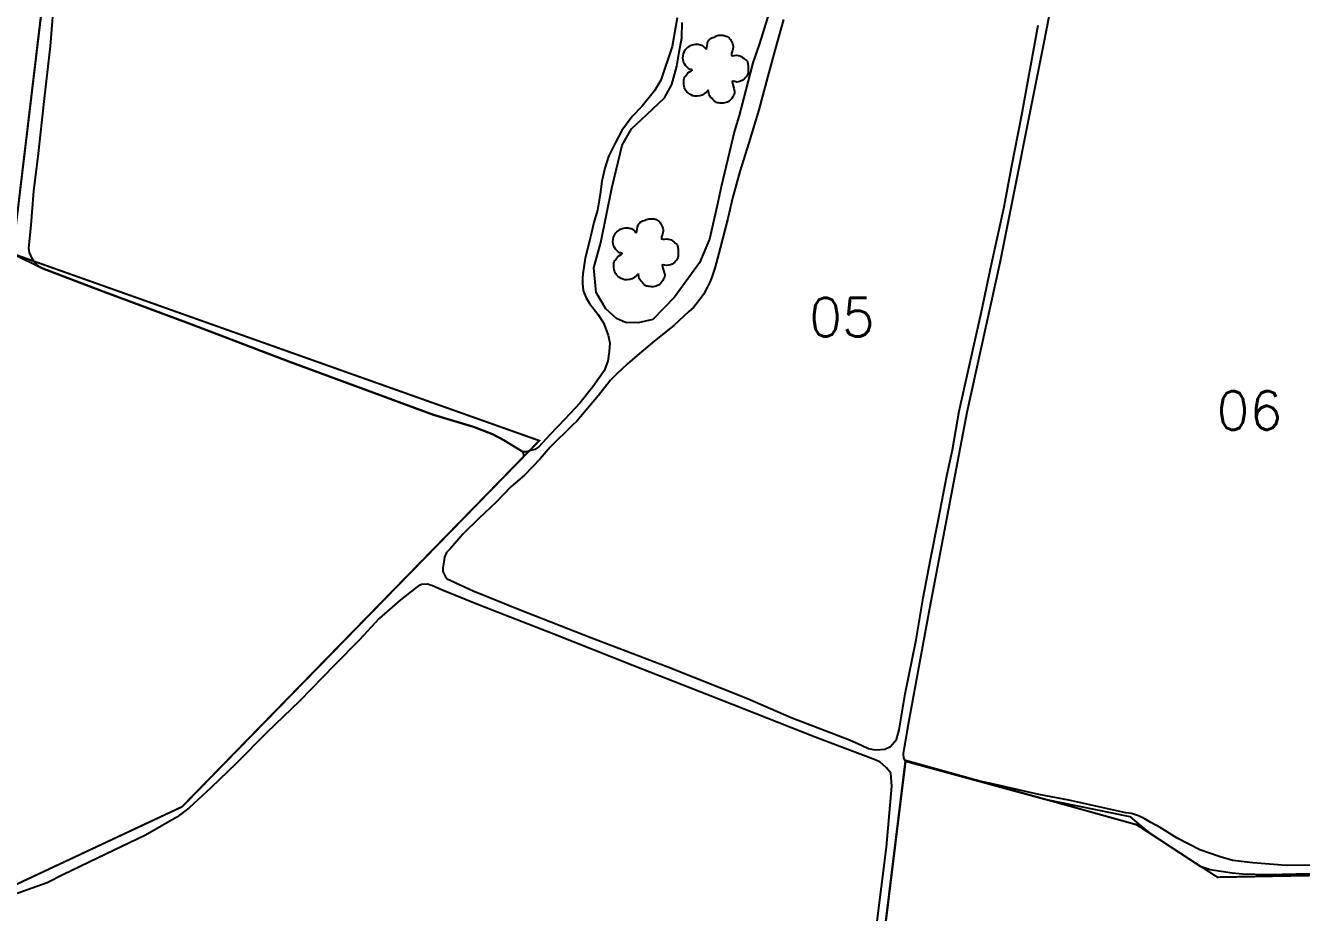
# Model space of a CAD drawing. Extents: x 744412 to 747562, y 7826855 to 7831310.
# Drawn here: x 745263 to 745911, y 7828767 to 7829217 of the extents above; entities that cross this region are included whole.
import ezdxf
from ezdxf.enums import TextEntityAlignment as Align

# ---------------------------------------------------------------- set-up
doc = ezdxf.new("R2010")
doc.units = 0
doc.header["$MEASUREMENT"] = 0
doc.linetypes.add('CONTINUO', pattern=[0])
for name, color, linetype in [('0114001002', 1, 'Continuous'), ('0114001002004', 5, 'Continuous'), ('0114001002005', 5, 'Continuous'), ('0114001002006', 5, 'Continuous'), ('0114001002007', 5, 'Continuous'), ('CERCA', 56, 'CONTINUO'), ('TXT_NUMERO_TALHOES', 7, 'Continuous')]:
    doc.layers.add(name, color=color, linetype=linetype)
doc.layers.add('VEGETAÇÃO', color=3, linetype='Continuous', lineweight=25)
doc.styles.add('Simplex', font='simplex.shx')
doc.styles.get("Standard").update_dxf_attribs({"font": 'arial.ttf'})
doc.linetypes.add('CERCA_5000', pattern='A,25,-10,["+",Standard,S=8,R=45,X=-1.5,Y=-4.75],-4.5', length=39.5)

msp = doc.modelspace()

# ---------------------------------------------------------------- linework, layer by layer
at = {"layer": '0114001002'}
for points in [[(745297.83, 7829452.04), (745256.09, 7829101.57), (745271.49, 7829094.05), (745300.84, 7829082.83), (745347.15, 7829065.61), (745396.55, 7829046.83), (745469.94, 7829019.62), (745490.35, 7829013.5), (745499.92, 7829009.92), (745505.7, 7829006.74), (745515.37, 7829000.91), (745515.89, 7828998.55), (745342.25, 7828820.56), (745045.76, 7828681.7)], [(745641.8, 7829228.46), (745635.56, 7829208.41), (745632.24, 7829198.44), (745625.26, 7829171.83), (745622.91, 7829163.96), (745616.11, 7829135.48), (745614.03, 7829125.97), (745610.27, 7829108.91), (745605.18, 7829096.92), (745592.48, 7829079.41), (745581.34, 7829068.19), (745574.01, 7829066.39), (745567.48, 7829066.59), (745562.87, 7829068.57), (745557.5, 7829073.5), (745552.55, 7829081.8), (745551.36, 7829094.33), (745554.93, 7829107.17), (745560.61, 7829134.86), (745565.88, 7829156.6), (745570.56, 7829164.9), (745578.37, 7829172.32), (745587.28, 7829180.79), (745590.99, 7829187.55), (745593.59, 7829196.77), (745594.84, 7829203.93), (745596.1, 7829211.22), (745596.27, 7829219.08)], [(745650.56, 7828361.07), (745709.83, 7828843.67), (745780.66, 7828824.39), (745823.85, 7828815.61), (745829.56, 7828810.65), (745833.88, 7828807.07), (745859.49, 7828790.44), (745864.66, 7828788.7), (745875.74, 7828786.93), (745881.25, 7828786.39), (745893.58, 7828786.05), (745923.02, 7828786.79)]]:
    msp.add_lwpolyline(points, dxfattribs=at)
at = {"layer": '0114001002004'}
msp.add_lwpolyline([(745593.83, 7829221.41), (745591.25, 7829206.88), (745585.44, 7829189.68), (745582.29, 7829184.22), (745575.91, 7829176.48), (745570.89, 7829171.19), (745565.6, 7829164.13), (745562.2, 7829157.61), (745558.95, 7829150.96), (745556.96, 7829144.99), (745555.55, 7829138.44), (745554.61, 7829131.86), (745553.38, 7829123.68), (745551.48, 7829117.43), (745549.04, 7829107.25), (745547, 7829099.24), (745545.92, 7829091.37), (745545.68, 7829088.97), (745545.68, 7829086.42), (745546.05, 7829082.82), (745547.31, 7829079.47), (745549.17, 7829076.31), (745553.52, 7829070.74), (745556.28, 7829066.33), (745558.8, 7829060.1), (745559.63, 7829056), (745559.28, 7829051.86), (745558.52, 7829046.97), (745556.64, 7829042.1), (745550.94, 7829033.96), (745544.29, 7829025.68), (745536.82, 7829017.67), (745528.95, 7829009.39), (745523.42, 7829003.46), (745521.42, 7829002.04), (745519.45, 7829001.49), (745517.46, 7829000.94), (745515.37, 7829000.91), (745505.7, 7829006.74), (745499.92, 7829009.92), (745490.35, 7829013.5), (745469.94, 7829019.62), (745396.55, 7829046.83), (745347.15, 7829065.61), (745300.84, 7829082.83), (745271.49, 7829094.05), (745270.04, 7829094.76), (745268.49, 7829096.03), (745267.15, 7829097.46), (745266.11, 7829099.18), (745264.75, 7829102.18), (745264.37, 7829104.29), (745265.53, 7829116.1), (745266.98, 7829133.49), (745269.18, 7829150.97), (745272.32, 7829180.41), (745275.38, 7829207.04), (745277.75, 7829236.82)], dxfattribs=at)
at = {"layer": '0114001002005'}
msp.add_lwpolyline([(745647.76, 7829220.55), (745643.98, 7829206.65), (745639.88, 7829191.71), (745635.23, 7829174.71), (745630.13, 7829157.81), (745625.62, 7829143.27), (745621.88, 7829129.83), (745619.56, 7829119.49), (745615.55, 7829104.31), (745612.86, 7829094.24), (745612, 7829091.65), (745611.45, 7829089.6), (745610.4, 7829087.14), (745609.08, 7829084.36), (745607.21, 7829080.85), (745604.11, 7829076.75), (745602.11, 7829074.15), (745599.74, 7829072.1), (745592.04, 7829065.08), (745582.15, 7829057.06), (745573.49, 7829049.77), (745568.43, 7829045.35), (745565.66, 7829042.89), (745562.92, 7829040.29), (745559.82, 7829037.29), (745553.81, 7829029.49), (745542.78, 7829016.51), (745540.37, 7829014.23), (745529.29, 7829003.16), (745524.19, 7828997.28), (745516.13, 7828988.99), (745509.34, 7828983.02), (745501.87, 7828975.22), (745493.16, 7828967.16), (745485.09, 7828959.23), (745478.55, 7828951.78), (745476.62, 7828949.75), (745475.57, 7828947.29), (745475.16, 7828945.02), (745474.78, 7828941.96), (745474.78, 7828940.11), (745475.42, 7828938.67), (745476.11, 7828937.39), (745476.98, 7828936.4), (745490.06, 7828930.3), (745514.07, 7828920.55), (745549.89, 7828906.6), (745589.03, 7828891.7), (745629.45, 7828875.53), (745651.68, 7828865.91), (745681.26, 7828854.57), (745687.82, 7828851.65), (745691.05, 7828850.19), (745693.33, 7828849.69), (745695.12, 7828849.52), (745699.21, 7828849.87), (745702.24, 7828851.16), (745705.22, 7828854.7), (745706.55, 7828859.56), (745709.7, 7828877.99), (745715.19, 7828905.4), (745718.8, 7828926.74), (745722.54, 7828946.11), (745726.62, 7828966.64), (745730.82, 7828988.69), (745733.62, 7829001.87), (745737.12, 7829021.58), (745744.35, 7829054.01), (745748.31, 7829071.39), (745753.56, 7829096.24), (745759.98, 7829125.28), (745763.71, 7829145.34), (745768.84, 7829172.17), (745777.13, 7829217.67)], dxfattribs=at)
at = {"layer": '0114001002006'}
msp.add_lwpolyline([(745918.3, 7828790.82), (745903.14, 7828790.63), (745886.28, 7828792.07), (745876.07, 7828793.33), (745869.62, 7828795.14), (745859.41, 7828798.65), (745847.88, 7828804.67), (745839.23, 7828809.99), (745834.48, 7828812.49), (745831.14, 7828814.54), (745828.19, 7828815.92), (745824.62, 7828817.04), (745821.78, 7828817.48), (745792.8, 7828823.83), (745777.61, 7828826.81), (745753.13, 7828832.34), (745744.92, 7828834.12), (745739.28, 7828835.65), (745709.83, 7828843.67), (745709.02, 7828845.28), (745708.85, 7828847.53), (745709.21, 7828850.6), (745711.42, 7828863.53), (745722.15, 7828921.37), (745741.13, 7829020.99), (745757.97, 7829097.01), (745780.11, 7829208.16), (745798.23, 7829301.19)], dxfattribs=at)
at = {"layer": '0114001002007'}
msp.add_lwpolyline([(745692.65, 7828741), (745700.19, 7828800.02), (745702.84, 7828831), (745702.28, 7828837.56), (745700.19, 7828840.35), (745696.98, 7828843.14), (745694.46, 7828844.4), (745663.9, 7828855.84), (745621.34, 7828872.59), (745571.25, 7828892.4), (745531.06, 7828908.31), (745492.82, 7828923.1), (745474.82, 7828930.36), (745469.52, 7828932.73), (745467, 7828933.57), (745463.87, 7828933.44), (745462.14, 7828932.61), (745461, 7828931.76), (745453.05, 7828925.48), (745442.44, 7828916.13), (745432.4, 7828905.38), (745419.7, 7828892.54), (745401.84, 7828874.12), (745385.37, 7828858.22), (745369.74, 7828842.45), (745356.9, 7828830.17), (745345.74, 7828819.84), (745339.6, 7828815.24), (745323.69, 7828806.16), (745303.46, 7828796.4), (745281.69, 7828785.93), (745273.73, 7828781.88), (745258.52, 7828776.44)], dxfattribs=at)
at = {"layer": 'CERCA', "linetype": 'CERCA_5000', "const_width": 1}
for points in [[(745045.76, 7828681.7), (745342.25, 7828820.56), (745523.7, 7829006.56), (745256.09, 7829101.57), (745297.83, 7829452.04), (745305.95, 7829519.02), (745308.33, 7829520.31), (745314.66, 7829546.03), (745314.76, 7829560.03), (745321.8, 7829573.59), (745320.61, 7829586.87), (745318.84, 7829599.97), (745315.39, 7829616.44), (745311.36, 7829633.14)], [(746312.23, 7828804.95), (746289.67, 7828803.6), (746001.35, 7828787.21), (745868.25, 7828784.76), (745827.13, 7828811.44), (745709.9, 7828844.09), (745633.33, 7828220.89)]]:
    msp.add_lwpolyline(points, dxfattribs=at)
at = {"layer": 'VEGETAÇÃO', "color": 94, "linetype": 'CONTINUO'}
for points in [[(745609.51, 7829184.54), (745608.65, 7829183.75), (745607.65, 7829182.86), (745606.53, 7829182.03), (745605.26, 7829181.68), (745603.97, 7829181.55), (745602.74, 7829181.59), (745601.73, 7829181.81), (745600.83, 7829182.17), (745600.04, 7829182.64), (745599.29, 7829183.21), (745598.65, 7829183.84), (745598.12, 7829184.53), (745597.76, 7829185.18), (745597.5, 7829185.89), (745597.33, 7829186.69), (745597.16, 7829187.74), (745597.08, 7829188.83), (745597.11, 7829189.87), (745597.38, 7829190.64), (745597.74, 7829191.31), (745598.15, 7829191.89), (745598.45, 7829192.41), (745598.8, 7829192.9), (745599.24, 7829193.37), (745600.07, 7829193.92), (745600.86, 7829194.43), (745601.42, 7829194.86), (745601.18, 7829195.03), (745600.67, 7829195.16), (745600.03, 7829195.3), (745599.58, 7829195.56), (745599.13, 7829195.93), (745598.66, 7829196.43), (745598.07, 7829197.16), (745597.52, 7829198.02), (745597.05, 7829198.97), (745596.8, 7829199.94), (745596.7, 7829200.95), (745596.76, 7829201.99), (745597.05, 7829203.13), (745597.46, 7829204.21), (745597.92, 7829205.14), (745598.27, 7829205.63), (745598.67, 7829205.98), (745599.14, 7829206.27), (745599.82, 7829206.76), (745600.57, 7829207.23), (745601.37, 7829207.63), (745602.17, 7829207.83), (745602.95, 7829207.93), (745603.71, 7829207.94), (745604.38, 7829207.91), (745605, 7829207.82), (745605.58, 7829207.68), (745606.09, 7829207.51), (745606.57, 7829207.29), (745607.06, 7829206.99), (745607.64, 7829206.35), (745608.2, 7829205.81), (745608.68, 7829205.55), (745608.91, 7829206.29), (745609.06, 7829207.28), (745609.16, 7829208.31), (745609.26, 7829208.76), (745609.39, 7829209.1), (745609.58, 7829209.41), (745609.9, 7829209.94), (745610.31, 7829210.47), (745610.79, 7829210.95), (745611.35, 7829211.21), (745611.96, 7829211.42), (745612.59, 7829211.61), (745613.17, 7829211.89), (745613.75, 7829212.16), (745614.35, 7829212.39), (745615, 7829212.51), (745615.66, 7829212.57), (745616.32, 7829212.57), (745616.97, 7829212.53), (745617.6, 7829212.45), (745618.19, 7829212.3), (745618.74, 7829212.09), (745619.25, 7829211.82), (745619.71, 7829211.5), (745620.12, 7829211.15), (745620.5, 7829210.75), (745620.84, 7829210.28), (745621.21, 7829209.68), (745621.55, 7829209.03), (745621.83, 7829208.33), (745622.06, 7829207.7), (745622.2, 7829207), (745622.22, 7829206.16), (745621.82, 7829204.78), (745621.46, 7829203.42), (745621.32, 7829202.29), (745622.02, 7829202.09), (745622.98, 7829202.16), (745624.03, 7829202.33), (745624.81, 7829202.24), (745625.56, 7829202.07), (745626.27, 7829201.79), (745627.03, 7829201.29), (745627.75, 7829200.71), (745628.39, 7829200.12), (745628.88, 7829199.85), (745629.27, 7829199.45), (745629.56, 7829198.78), (745629.8, 7829197.1), (745629.91, 7829195.24), (745629.88, 7829193.45), (745629.56, 7829192.43), (745629.11, 7829191.67), (745628.57, 7829191.07), (745628.07, 7829190.44), (745627.5, 7829189.91), (745626.84, 7829189.48), (745625.97, 7829189.13), (745625.04, 7829188.89), (745624.1, 7829188.75), (745623.1, 7829189.02), (745622.26, 7829189.16), (745621.71, 7829188.96), (745622, 7829187.48), (745622.5, 7829185.72), (745622.99, 7829183.98), (745622.95, 7829183.1), (745622.74, 7829182.42), (745622.4, 7829181.86), (745621.98, 7829181.15), (745621.49, 7829180.46), (745620.96, 7829179.84), (745620.48, 7829179.34), (745619.96, 7829178.92), (745619.38, 7829178.58), (745618.67, 7829178.32), (745617.91, 7829178.13), (745617.13, 7829178.03), (745616.36, 7829178.01), (745615.61, 7829178.06), (745614.9, 7829178.16), (745614.32, 7829178.23), (745613.77, 7829178.37), (745613.23, 7829178.64), (745612.57, 7829179.18), (745611.92, 7829179.83), (745611.31, 7829180.52), (745610.79, 7829181.05), (745610.35, 7829181.61), (745610.01, 7829182.22), (745609.87, 7829183.15), (745609.76, 7829184.05), (745609.61, 7829184.79)], [(745573.96, 7829091.28), (745573.1, 7829090.5), (745572.1, 7829089.61), (745570.97, 7829088.78), (745569.71, 7829088.43), (745568.42, 7829088.29), (745567.18, 7829088.34), (745566.18, 7829088.56), (745565.28, 7829088.92), (745564.48, 7829089.39), (745563.74, 7829089.95), (745563.09, 7829090.59), (745562.56, 7829091.27), (745562.2, 7829091.93), (745561.94, 7829092.64), (745561.77, 7829093.43), (745561.6, 7829094.49), (745561.52, 7829095.58), (745561.56, 7829096.62), (745561.82, 7829097.39), (745562.18, 7829098.05), (745562.59, 7829098.63), (745562.9, 7829099.16), (745563.25, 7829099.65), (745563.68, 7829100.12), (745564.52, 7829100.67), (745565.3, 7829101.17), (745565.86, 7829101.6), (745565.62, 7829101.78), (745565.11, 7829101.91), (745564.47, 7829102.04), (745564.03, 7829102.31), (745563.58, 7829102.68), (745563.11, 7829103.18), (745562.52, 7829103.91), (745561.96, 7829104.77), (745561.49, 7829105.71), (745561.24, 7829106.69), (745561.14, 7829107.7), (745561.2, 7829108.74), (745561.5, 7829109.88), (745561.9, 7829110.96), (745562.36, 7829111.89), (745562.72, 7829112.38), (745563.11, 7829112.72), (745563.59, 7829113.02), (745564.26, 7829113.51), (745565.01, 7829113.98), (745565.81, 7829114.38), (745566.61, 7829114.57), (745567.4, 7829114.67), (745568.15, 7829114.69), (745568.82, 7829114.66), (745569.45, 7829114.57), (745570.02, 7829114.42), (745570.53, 7829114.26), (745571.02, 7829114.03), (745571.5, 7829113.74), (745572.09, 7829113.1), (745572.64, 7829112.55), (745573.12, 7829112.29), (745573.36, 7829113.04), (745573.51, 7829114.03), (745573.61, 7829115.06), (745573.71, 7829115.51), (745573.84, 7829115.85), (745574.02, 7829116.16), (745574.34, 7829116.69), (745574.75, 7829117.21), (745575.23, 7829117.69), (745575.8, 7829117.96), (745576.4, 7829118.17), (745577.03, 7829118.35), (745577.61, 7829118.64), (745578.19, 7829118.9), (745578.79, 7829119.13), (745579.44, 7829119.25), (745580.1, 7829119.31), (745580.77, 7829119.31), (745581.42, 7829119.28), (745582.04, 7829119.19), (745582.64, 7829119.05), (745583.19, 7829118.83), (745583.69, 7829118.56), (745584.16, 7829118.24), (745584.57, 7829117.9), (745584.94, 7829117.5), (745585.29, 7829117.03), (745585.66, 7829116.43), (745585.99, 7829115.77), (745586.28, 7829115.07), (745586.51, 7829114.45), (745586.64, 7829113.74), (745586.66, 7829112.9), (745586.26, 7829111.53), (745585.9, 7829110.17), (745585.76, 7829109.03), (745586.47, 7829108.84), (745587.42, 7829108.91), (745588.48, 7829109.08), (745589.26, 7829108.99), (745590, 7829108.82), (745590.72, 7829108.54), (745591.48, 7829108.03), (745592.19, 7829107.46), (745592.83, 7829106.86), (745593.32, 7829106.59), (745593.71, 7829106.2), (745594, 7829105.52), (745594.24, 7829103.85), (745594.36, 7829101.99), (745594.32, 7829100.2), (745594.01, 7829099.18), (745593.56, 7829098.41), (745593.01, 7829097.81), (745592.51, 7829097.19), (745591.94, 7829096.66), (745591.28, 7829096.22), (745590.41, 7829095.88), (745589.49, 7829095.64), (745588.55, 7829095.49), (745587.55, 7829095.76), (745586.71, 7829095.91), (745586.15, 7829095.7), (745586.45, 7829094.23), (745586.94, 7829092.47), (745587.43, 7829090.73), (745587.39, 7829089.84), (745587.19, 7829089.17), (745586.85, 7829088.61), (745586.43, 7829087.89), (745585.94, 7829087.21), (745585.41, 7829086.59), (745584.92, 7829086.08), (745584.4, 7829085.66), (745583.83, 7829085.32), (745583.12, 7829085.06), (745582.36, 7829084.88), (745581.58, 7829084.77), (745580.8, 7829084.76), (745580.05, 7829084.81), (745579.34, 7829084.91), (745578.76, 7829084.97), (745578.22, 7829085.12), (745577.67, 7829085.38), (745577.02, 7829085.93), (745576.37, 7829086.58), (745575.75, 7829087.26), (745575.24, 7829087.8), (745574.8, 7829088.35), (745574.45, 7829088.96), (745574.31, 7829089.9), (745574.2, 7829090.8), (745574.05, 7829091.54)]]:
    msp.add_lwpolyline(points, dxfattribs=at)

# ---------------------------------------------------------------- texts
at = {"layer": 'TXT_NUMERO_TALHOES', "linetype": 'Continuous', "style": 'Simplex'}
for s, p in [('05', (745677.51, 7829053.69)), ('06', (745884.59, 7829006.26))]:
    msp.add_text(s, height=19.5, dxfattribs=at).set_placement(p, align=Align.BOTTOM_CENTER)

doc.saveas('drawing.dxf')
